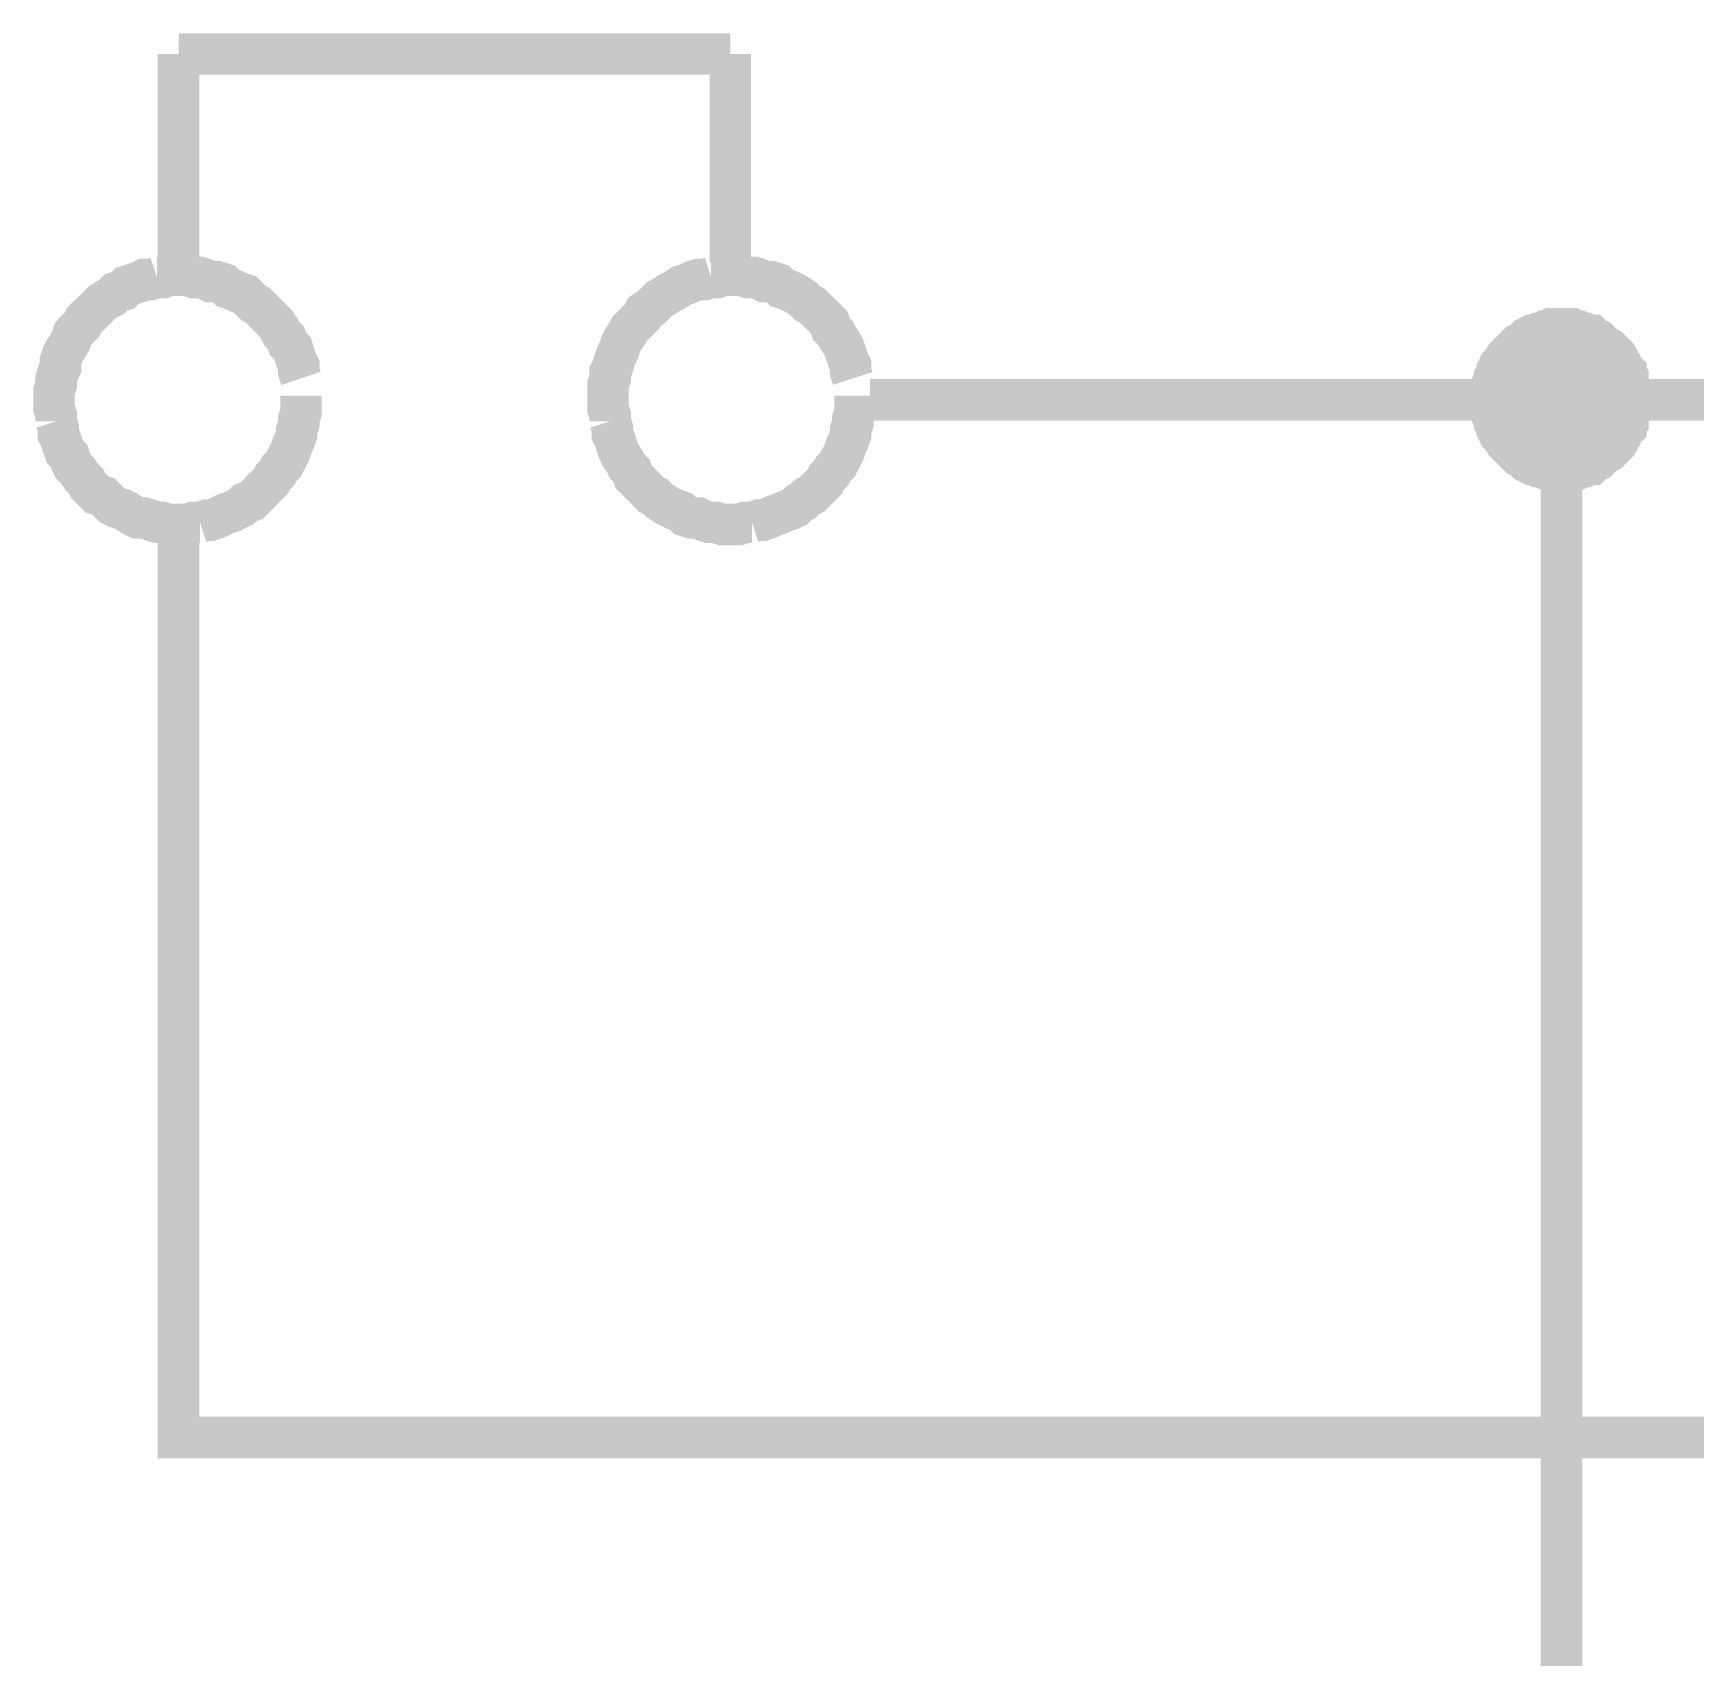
# Model space of a CAD drawing. Header units: millimetres. Extents: x 0 to 841, y 0 to 594.
# Drawn here: x 129.06 to 141.08, y 235.9 to 247.64 of the extents above; entities that cross this region are included whole.
import ezdxf

# ---------------------------------------------------------------- set-up
doc = ezdxf.new("R2010")
doc.units = ezdxf.units.MM
doc.layers.add('Sheet', color=255, linetype='Continuous')

msp = doc.modelspace()

# ---------------------------------------------------------------- linework, layer by layer
at = {"layer": 'Sheet', "const_width": 0.3}
for points in [[(130.11, 245.988), (130.11, 247.495)], [(130.11, 247.495), (134.1, 247.495)], [(134.1, 247.495), (134.1, 245.988)], [(129.954, 245.879), (129.908, 245.864), (129.861, 245.864), (129.83, 245.848), (129.784, 245.833), (129.737, 245.817), (129.706, 245.786), (129.659, 245.771), (129.628, 245.74), (129.597, 245.724), (129.551, 245.693), (129.52, 245.662), (129.489, 245.631), (129.457, 245.6), (129.426, 245.569), (129.411, 245.538), (129.38, 245.507), (129.349, 245.475), (129.333, 245.429), (129.318, 245.398), (129.287, 245.351), (129.271, 245.32), (129.256, 245.274), (129.256, 245.227), (129.24, 245.196), (129.225, 245.149), (129.225, 245.103), (129.209, 245.056), (129.209, 245.025), (129.209, 244.978), (129.209, 244.932), (129.225, 244.885), (129.225, 244.839)], [(130.995, 245.149), (130.979, 245.196), (130.979, 245.242), (130.964, 245.274), (130.948, 245.32), (130.933, 245.367), (130.902, 245.398), (130.886, 245.444), (130.855, 245.475), (130.839, 245.507), (130.808, 245.553), (130.777, 245.584), (130.746, 245.615), (130.715, 245.646), (130.684, 245.677), (130.653, 245.693), (130.622, 245.724), (130.591, 245.755), (130.544, 245.771), (130.513, 245.786), (130.467, 245.802), (130.436, 245.833), (130.389, 245.848), (130.343, 245.848), (130.312, 245.864), (130.265, 245.879), (130.218, 245.879), (130.172, 245.895), (130.141, 245.895), (130.094, 245.895), (130.048, 245.895), (130.001, 245.879), (129.954, 245.879)], [(133.961, 245.879), (133.914, 245.864), (133.867, 245.864), (133.821, 245.848), (133.79, 245.833), (133.743, 245.817), (133.697, 245.786), (133.666, 245.771), (133.619, 245.74), (133.588, 245.724), (133.557, 245.693), (133.526, 245.662), (133.479, 245.631), (133.464, 245.6), (133.433, 245.569), (133.402, 245.538), (133.371, 245.507), (133.355, 245.475), (133.324, 245.429), (133.308, 245.398), (133.293, 245.351), (133.277, 245.32), (133.262, 245.274), (133.246, 245.227), (133.231, 245.196), (133.231, 245.149), (133.215, 245.103), (133.215, 245.056), (133.215, 245.025), (133.215, 244.978), (133.215, 244.932), (133.231, 244.885), (133.231, 244.839)], [(134.985, 245.149), (134.97, 245.196), (134.97, 245.242), (134.954, 245.274), (134.939, 245.32), (134.923, 245.367), (134.908, 245.398), (134.877, 245.444), (134.861, 245.475), (134.83, 245.507), (134.815, 245.553), (134.784, 245.584), (134.753, 245.615), (134.721, 245.646), (134.69, 245.677), (134.659, 245.693), (134.628, 245.724), (134.582, 245.755), (134.551, 245.771), (134.52, 245.786), (134.473, 245.802), (134.442, 245.833), (134.395, 245.848), (134.349, 245.848), (134.318, 245.864), (134.271, 245.879), (134.225, 245.879), (134.178, 245.895), (134.147, 245.895), (134.1, 245.895), (134.054, 245.895), (134.007, 245.879), (133.961, 245.879)], [(139.597, 244.994), (139.597, 245.025), (139.597, 245.041), (139.597, 245.072), (139.613, 245.103), (139.613, 245.118), (139.628, 245.149), (139.628, 245.165), (139.644, 245.196), (139.644, 245.211), (139.659, 245.242), (139.675, 245.258), (139.69, 245.274), (139.706, 245.305), (139.722, 245.32), (139.737, 245.336), (139.753, 245.351), (139.768, 245.367), (139.784, 245.382), (139.799, 245.398), (139.83, 245.413), (139.846, 245.429), (139.861, 245.444), (139.892, 245.46), (139.908, 245.46), (139.939, 245.475), (139.954, 245.475), (139.986, 245.491), (140.001, 245.491), (140.032, 245.507), (140.063, 245.507), (140.079, 245.507), (140.11, 245.507)], [(139.597, 244.994), (139.597, 245.025), (139.597, 245.041), (139.597, 245.072), (139.613, 245.103), (139.613, 245.118), (139.628, 245.149), (139.628, 245.165), (139.644, 245.196), (139.644, 245.211), (139.659, 245.242), (139.675, 245.258), (139.69, 245.274), (139.706, 245.305), (139.722, 245.32), (139.737, 245.336), (139.753, 245.351), (139.768, 245.367), (139.784, 245.382), (139.799, 245.398), (139.83, 245.413), (139.846, 245.429), (139.861, 245.444), (139.892, 245.46), (139.908, 245.46), (139.939, 245.475), (139.954, 245.475), (139.986, 245.491), (140.001, 245.491), (140.032, 245.507), (140.063, 245.507), (140.079, 245.507), (140.11, 245.507)], [(139.597, 244.994), (139.597, 245.025), (139.597, 245.041), (139.597, 245.072), (139.613, 245.103), (139.613, 245.118), (139.628, 245.149), (139.628, 245.165), (139.644, 245.196), (139.644, 245.211), (139.659, 245.242), (139.675, 245.258), (139.69, 245.274), (139.706, 245.305), (139.722, 245.32), (139.737, 245.336), (139.753, 245.351), (139.768, 245.367), (139.784, 245.382), (139.799, 245.398), (139.83, 245.413), (139.846, 245.429), (139.861, 245.444), (139.892, 245.46), (139.908, 245.46), (139.939, 245.475), (139.954, 245.475), (139.986, 245.491), (140.001, 245.491), (140.032, 245.507), (140.063, 245.507), (140.079, 245.507), (140.11, 245.507)], [(139.597, 244.994), (139.597, 245.025), (139.597, 245.041), (139.597, 245.072), (139.613, 245.103), (139.613, 245.118), (139.628, 245.149), (139.628, 245.165), (139.644, 245.196), (139.644, 245.211), (139.659, 245.242), (139.675, 245.258), (139.69, 245.274), (139.706, 245.305), (139.722, 245.32), (139.737, 245.336), (139.753, 245.351), (139.768, 245.367), (139.784, 245.382), (139.799, 245.398), (139.83, 245.413), (139.846, 245.429), (139.861, 245.444), (139.892, 245.46), (139.908, 245.46), (139.939, 245.475), (139.954, 245.475), (139.986, 245.491), (140.001, 245.491), (140.032, 245.507), (140.063, 245.507), (140.079, 245.507), (140.11, 245.507)], [(139.597, 244.994), (139.597, 245.025), (139.597, 245.041), (139.597, 245.072), (139.613, 245.103), (139.613, 245.118), (139.628, 245.149), (139.628, 245.165), (139.644, 245.196), (139.644, 245.211), (139.659, 245.242), (139.675, 245.258), (139.69, 245.274), (139.706, 245.305), (139.722, 245.32), (139.737, 245.336), (139.753, 245.351), (139.768, 245.367), (139.784, 245.382), (139.799, 245.398), (139.83, 245.413), (139.846, 245.429), (139.861, 245.444), (139.892, 245.46), (139.908, 245.46), (139.939, 245.475), (139.954, 245.475), (139.986, 245.491), (140.001, 245.491), (140.032, 245.507), (140.063, 245.507), (140.079, 245.507), (140.11, 245.507)], [(139.597, 244.994), (139.597, 245.025), (139.597, 245.041), (139.597, 245.072), (139.613, 245.103), (139.613, 245.118), (139.628, 245.149), (139.628, 245.165), (139.644, 245.196), (139.644, 245.211), (139.659, 245.242), (139.675, 245.258), (139.69, 245.274), (139.706, 245.305), (139.722, 245.32), (139.737, 245.336), (139.753, 245.351), (139.768, 245.367), (139.784, 245.382), (139.799, 245.398), (139.83, 245.413), (139.846, 245.429), (139.861, 245.444), (139.892, 245.46), (139.908, 245.46), (139.939, 245.475), (139.954, 245.475), (139.986, 245.491), (140.001, 245.491), (140.032, 245.507), (140.063, 245.507), (140.079, 245.507), (140.11, 245.507)], [(139.597, 244.994), (139.597, 245.025), (139.597, 245.041), (139.597, 245.072), (139.613, 245.103), (139.613, 245.118), (139.628, 245.149), (139.628, 245.165), (139.644, 245.196), (139.644, 245.211), (139.659, 245.242), (139.675, 245.258), (139.69, 245.274), (139.706, 245.305), (139.722, 245.32), (139.737, 245.336), (139.753, 245.351), (139.768, 245.367), (139.784, 245.382), (139.799, 245.398), (139.83, 245.413), (139.846, 245.429), (139.861, 245.444), (139.892, 245.46), (139.908, 245.46), (139.939, 245.475), (139.954, 245.475), (139.986, 245.491), (140.001, 245.491), (140.032, 245.507), (140.063, 245.507), (140.079, 245.507), (140.11, 245.507)], [(139.597, 244.994), (139.597, 245.025), (139.597, 245.041), (139.597, 245.072), (139.613, 245.103), (139.613, 245.118), (139.628, 245.149), (139.628, 245.165), (139.644, 245.196), (139.644, 245.211), (139.659, 245.242), (139.675, 245.258), (139.69, 245.274), (139.706, 245.305), (139.722, 245.32), (139.737, 245.336), (139.753, 245.351), (139.768, 245.367), (139.784, 245.382), (139.799, 245.398), (139.83, 245.413), (139.846, 245.429), (139.861, 245.444), (139.892, 245.46), (139.908, 245.46), (139.939, 245.475), (139.954, 245.475), (139.986, 245.491), (140.001, 245.491), (140.032, 245.507), (140.063, 245.507), (140.079, 245.507), (140.11, 245.507)], [(140.11, 245.507), (140.11, 245.507)], [(140.11, 245.507), (140.141, 245.507), (140.156, 245.507), (140.187, 245.507), (140.218, 245.491), (140.234, 245.491), (140.265, 245.475), (140.281, 245.475), (140.312, 245.46), (140.327, 245.46), (140.343, 245.444), (140.374, 245.429), (140.389, 245.413), (140.405, 245.398), (140.42, 245.382), (140.451, 245.367), (140.467, 245.351), (140.482, 245.336), (140.498, 245.32), (140.513, 245.305), (140.529, 245.274), (140.529, 245.258), (140.545, 245.242), (140.56, 245.211), (140.576, 245.196), (140.576, 245.165), (140.591, 245.149), (140.591, 245.118), (140.591, 245.103), (140.607, 245.072), (140.607, 245.041), (140.607, 245.025), (140.607, 244.994)], [(140.11, 245.507), (140.11, 245.507)], [(140.11, 245.507), (140.141, 245.507), (140.156, 245.507), (140.187, 245.507), (140.218, 245.491), (140.234, 245.491), (140.265, 245.475), (140.281, 245.475), (140.312, 245.46), (140.327, 245.46), (140.343, 245.444), (140.374, 245.429), (140.389, 245.413), (140.405, 245.398), (140.42, 245.382), (140.451, 245.367), (140.467, 245.351), (140.482, 245.336), (140.498, 245.32), (140.513, 245.305), (140.529, 245.274), (140.529, 245.258), (140.545, 245.242), (140.56, 245.211), (140.576, 245.196), (140.576, 245.165), (140.591, 245.149), (140.591, 245.118), (140.591, 245.103), (140.607, 245.072), (140.607, 245.041), (140.607, 245.025), (140.607, 244.994)], [(140.11, 245.507), (140.11, 245.507)], [(140.11, 245.507), (140.141, 245.507), (140.156, 245.507), (140.187, 245.507), (140.218, 245.491), (140.234, 245.491), (140.265, 245.475), (140.281, 245.475), (140.312, 245.46), (140.327, 245.46), (140.343, 245.444), (140.374, 245.429), (140.389, 245.413), (140.405, 245.398), (140.42, 245.382), (140.451, 245.367), (140.467, 245.351), (140.482, 245.336), (140.498, 245.32), (140.513, 245.305), (140.529, 245.274), (140.529, 245.258), (140.545, 245.242), (140.56, 245.211), (140.576, 245.196), (140.576, 245.165), (140.591, 245.149), (140.591, 245.118), (140.591, 245.103), (140.607, 245.072), (140.607, 245.041), (140.607, 245.025), (140.607, 244.994)], [(140.11, 245.507), (140.11, 245.507)], [(140.11, 245.507), (140.141, 245.507), (140.156, 245.507), (140.187, 245.507), (140.218, 245.491), (140.234, 245.491), (140.265, 245.475), (140.281, 245.475), (140.312, 245.46), (140.327, 245.46), (140.343, 245.444), (140.374, 245.429), (140.389, 245.413), (140.405, 245.398), (140.42, 245.382), (140.451, 245.367), (140.467, 245.351), (140.482, 245.336), (140.498, 245.32), (140.513, 245.305), (140.529, 245.274), (140.529, 245.258), (140.545, 245.242), (140.56, 245.211), (140.576, 245.196), (140.576, 245.165), (140.591, 245.149), (140.591, 245.118), (140.591, 245.103), (140.607, 245.072), (140.607, 245.041), (140.607, 245.025), (140.607, 244.994)], [(140.11, 245.507), (140.11, 245.507)], [(140.11, 245.507), (140.141, 245.507), (140.156, 245.507), (140.187, 245.507), (140.218, 245.491), (140.234, 245.491), (140.265, 245.475), (140.281, 245.475), (140.312, 245.46), (140.327, 245.46), (140.343, 245.444), (140.374, 245.429), (140.389, 245.413), (140.405, 245.398), (140.42, 245.382), (140.451, 245.367), (140.467, 245.351), (140.482, 245.336), (140.498, 245.32), (140.513, 245.305), (140.529, 245.274), (140.529, 245.258), (140.545, 245.242), (140.56, 245.211), (140.576, 245.196), (140.576, 245.165), (140.591, 245.149), (140.591, 245.118), (140.591, 245.103), (140.607, 245.072), (140.607, 245.041), (140.607, 245.025), (140.607, 244.994)], [(140.11, 245.507), (140.11, 245.507)], [(140.11, 245.507), (140.141, 245.507), (140.156, 245.507), (140.187, 245.507), (140.218, 245.491), (140.234, 245.491), (140.265, 245.475), (140.281, 245.475), (140.312, 245.46), (140.327, 245.46), (140.343, 245.444), (140.374, 245.429), (140.389, 245.413), (140.405, 245.398), (140.42, 245.382), (140.451, 245.367), (140.467, 245.351), (140.482, 245.336), (140.498, 245.32), (140.513, 245.305), (140.529, 245.274), (140.529, 245.258), (140.545, 245.242), (140.56, 245.211), (140.576, 245.196), (140.576, 245.165), (140.591, 245.149), (140.591, 245.118), (140.591, 245.103), (140.607, 245.072), (140.607, 245.041), (140.607, 245.025), (140.607, 244.994)], [(140.11, 245.507), (140.11, 245.507)], [(140.11, 245.507), (140.141, 245.507), (140.156, 245.507), (140.187, 245.507), (140.218, 245.491), (140.234, 245.491), (140.265, 245.475), (140.281, 245.475), (140.312, 245.46), (140.327, 245.46), (140.343, 245.444), (140.374, 245.429), (140.389, 245.413), (140.405, 245.398), (140.42, 245.382), (140.451, 245.367), (140.467, 245.351), (140.482, 245.336), (140.498, 245.32), (140.513, 245.305), (140.529, 245.274), (140.529, 245.258), (140.545, 245.242), (140.56, 245.211), (140.576, 245.196), (140.576, 245.165), (140.591, 245.149), (140.591, 245.118), (140.591, 245.103), (140.607, 245.072), (140.607, 245.041), (140.607, 245.025), (140.607, 244.994)], [(140.11, 245.507), (140.11, 245.507)], [(140.11, 245.507), (140.141, 245.507), (140.156, 245.507), (140.187, 245.507), (140.218, 245.491), (140.234, 245.491), (140.265, 245.475), (140.281, 245.475), (140.312, 245.46), (140.327, 245.46), (140.343, 245.444), (140.374, 245.429), (140.389, 245.413), (140.405, 245.398), (140.42, 245.382), (140.451, 245.367), (140.467, 245.351), (140.482, 245.336), (140.498, 245.32), (140.513, 245.305), (140.529, 245.274), (140.529, 245.258), (140.545, 245.242), (140.56, 245.211), (140.576, 245.196), (140.576, 245.165), (140.591, 245.149), (140.591, 245.118), (140.591, 245.103), (140.607, 245.072), (140.607, 245.041), (140.607, 245.025), (140.607, 244.994)], [(130.265, 244.109), (130.312, 244.124), (130.343, 244.124), (130.389, 244.14), (130.42, 244.155), (130.451, 244.171), (130.498, 244.186), (130.529, 244.202), (130.56, 244.217), (130.591, 244.248), (130.638, 244.264), (130.669, 244.295), (130.684, 244.31), (130.715, 244.342), (130.746, 244.373), (130.777, 244.404), (130.793, 244.435), (130.824, 244.466), (130.839, 244.497), (130.871, 244.528), (130.886, 244.559), (130.902, 244.59), (130.917, 244.621), (130.933, 244.668), (130.948, 244.699), (130.964, 244.745), (130.964, 244.776), (130.979, 244.823), (130.979, 244.854), (130.995, 244.901), (130.995, 244.947), (130.995, 244.978), (130.995, 245.025)], [(134.256, 244.109), (134.302, 244.124), (134.333, 244.124), (134.38, 244.14), (134.411, 244.155), (134.458, 244.171), (134.489, 244.186), (134.535, 244.202), (134.566, 244.217), (134.597, 244.248), (134.628, 244.264), (134.659, 244.295), (134.69, 244.31), (134.721, 244.342), (134.753, 244.373), (134.784, 244.404), (134.799, 244.435), (134.83, 244.466), (134.846, 244.497), (134.877, 244.528), (134.892, 244.559), (134.908, 244.59), (134.923, 244.621), (134.939, 244.668), (134.954, 244.699), (134.97, 244.745), (134.97, 244.776), (134.985, 244.823), (134.985, 244.854), (135.001, 244.901), (135.001, 244.947), (135.001, 244.978), (135.001, 245.025)], [(135.11, 244.994), (137.61, 244.994)], [(137.61, 244.994), (140.11, 244.994), (142.61, 244.994)], [(137.61, 199.993), (140.11, 199.993), (140.11, 214.999), (140.11, 229.989), (140.11, 244.994)], [(140.11, 244.481), (140.079, 244.481), (140.063, 244.481), (140.032, 244.481), (140.001, 244.497), (139.986, 244.497), (139.954, 244.512), (139.939, 244.512), (139.908, 244.528), (139.892, 244.528), (139.861, 244.543), (139.846, 244.559), (139.83, 244.575), (139.799, 244.59), (139.784, 244.606), (139.768, 244.621), (139.753, 244.637), (139.737, 244.652), (139.722, 244.668), (139.706, 244.683), (139.69, 244.714), (139.675, 244.73), (139.659, 244.745), (139.644, 244.776), (139.644, 244.792), (139.628, 244.823), (139.628, 244.839), (139.613, 244.87), (139.613, 244.885), (139.597, 244.916), (139.597, 244.947), (139.597, 244.963), (139.597, 244.994)], [(139.597, 244.994), (139.597, 244.994)], [(140.11, 244.481), (140.079, 244.481), (140.063, 244.481), (140.032, 244.481), (140.001, 244.497), (139.986, 244.497), (139.954, 244.512), (139.939, 244.512), (139.908, 244.528), (139.892, 244.528), (139.861, 244.543), (139.846, 244.559), (139.83, 244.575), (139.799, 244.59), (139.784, 244.606), (139.768, 244.621), (139.753, 244.637), (139.737, 244.652), (139.722, 244.668), (139.706, 244.683), (139.69, 244.714), (139.675, 244.73), (139.659, 244.745), (139.644, 244.776), (139.644, 244.792), (139.628, 244.823), (139.628, 244.839), (139.613, 244.87), (139.613, 244.885), (139.597, 244.916), (139.597, 244.947), (139.597, 244.963), (139.597, 244.994)], [(139.597, 244.994), (139.597, 244.994)], [(140.11, 244.481), (140.079, 244.481), (140.063, 244.481), (140.032, 244.481), (140.001, 244.497), (139.986, 244.497), (139.954, 244.512), (139.939, 244.512), (139.908, 244.528), (139.892, 244.528), (139.861, 244.543), (139.846, 244.559), (139.83, 244.575), (139.799, 244.59), (139.784, 244.606), (139.768, 244.621), (139.753, 244.637), (139.737, 244.652), (139.722, 244.668), (139.706, 244.683), (139.69, 244.714), (139.675, 244.73), (139.659, 244.745), (139.644, 244.776), (139.644, 244.792), (139.628, 244.823), (139.628, 244.839), (139.613, 244.87), (139.613, 244.885), (139.597, 244.916), (139.597, 244.947), (139.597, 244.963), (139.597, 244.994)], [(139.597, 244.994), (139.597, 244.994)], [(140.11, 244.481), (140.079, 244.481), (140.063, 244.481), (140.032, 244.481), (140.001, 244.497), (139.986, 244.497), (139.954, 244.512), (139.939, 244.512), (139.908, 244.528), (139.892, 244.528), (139.861, 244.543), (139.846, 244.559), (139.83, 244.575), (139.799, 244.59), (139.784, 244.606), (139.768, 244.621), (139.753, 244.637), (139.737, 244.652), (139.722, 244.668), (139.706, 244.683), (139.69, 244.714), (139.675, 244.73), (139.659, 244.745), (139.644, 244.776), (139.644, 244.792), (139.628, 244.823), (139.628, 244.839), (139.613, 244.87), (139.613, 244.885), (139.597, 244.916), (139.597, 244.947), (139.597, 244.963), (139.597, 244.994)], [(139.597, 244.994), (139.597, 244.994)], [(140.11, 244.481), (140.079, 244.481), (140.063, 244.481), (140.032, 244.481), (140.001, 244.497), (139.986, 244.497), (139.954, 244.512), (139.939, 244.512), (139.908, 244.528), (139.892, 244.528), (139.861, 244.543), (139.846, 244.559), (139.83, 244.575), (139.799, 244.59), (139.784, 244.606), (139.768, 244.621), (139.753, 244.637), (139.737, 244.652), (139.722, 244.668), (139.706, 244.683), (139.69, 244.714), (139.675, 244.73), (139.659, 244.745), (139.644, 244.776), (139.644, 244.792), (139.628, 244.823), (139.628, 244.839), (139.613, 244.87), (139.613, 244.885), (139.597, 244.916), (139.597, 244.947), (139.597, 244.963), (139.597, 244.994)], [(139.597, 244.994), (139.597, 244.994)], [(140.11, 244.481), (140.079, 244.481), (140.063, 244.481), (140.032, 244.481), (140.001, 244.497), (139.986, 244.497), (139.954, 244.512), (139.939, 244.512), (139.908, 244.528), (139.892, 244.528), (139.861, 244.543), (139.846, 244.559), (139.83, 244.575), (139.799, 244.59), (139.784, 244.606), (139.768, 244.621), (139.753, 244.637), (139.737, 244.652), (139.722, 244.668), (139.706, 244.683), (139.69, 244.714), (139.675, 244.73), (139.659, 244.745), (139.644, 244.776), (139.644, 244.792), (139.628, 244.823), (139.628, 244.839), (139.613, 244.87), (139.613, 244.885), (139.597, 244.916), (139.597, 244.947), (139.597, 244.963), (139.597, 244.994)], [(139.597, 244.994), (139.597, 244.994)], [(140.11, 244.481), (140.079, 244.481), (140.063, 244.481), (140.032, 244.481), (140.001, 244.497), (139.986, 244.497), (139.954, 244.512), (139.939, 244.512), (139.908, 244.528), (139.892, 244.528), (139.861, 244.543), (139.846, 244.559), (139.83, 244.575), (139.799, 244.59), (139.784, 244.606), (139.768, 244.621), (139.753, 244.637), (139.737, 244.652), (139.722, 244.668), (139.706, 244.683), (139.69, 244.714), (139.675, 244.73), (139.659, 244.745), (139.644, 244.776), (139.644, 244.792), (139.628, 244.823), (139.628, 244.839), (139.613, 244.87), (139.613, 244.885), (139.597, 244.916), (139.597, 244.947), (139.597, 244.963), (139.597, 244.994)], [(139.597, 244.994), (139.597, 244.994)], [(140.11, 244.481), (140.079, 244.481), (140.063, 244.481), (140.032, 244.481), (140.001, 244.497), (139.986, 244.497), (139.954, 244.512), (139.939, 244.512), (139.908, 244.528), (139.892, 244.528), (139.861, 244.543), (139.846, 244.559), (139.83, 244.575), (139.799, 244.59), (139.784, 244.606), (139.768, 244.621), (139.753, 244.637), (139.737, 244.652), (139.722, 244.668), (139.706, 244.683), (139.69, 244.714), (139.675, 244.73), (139.659, 244.745), (139.644, 244.776), (139.644, 244.792), (139.628, 244.823), (139.628, 244.839), (139.613, 244.87), (139.613, 244.885), (139.597, 244.916), (139.597, 244.947), (139.597, 244.963), (139.597, 244.994)], [(139.597, 244.994), (139.597, 244.994)], [(140.607, 244.994), (140.607, 244.963), (140.607, 244.947), (140.607, 244.916), (140.591, 244.885), (140.591, 244.87), (140.591, 244.839), (140.576, 244.823), (140.576, 244.792), (140.56, 244.776), (140.545, 244.745), (140.529, 244.73), (140.529, 244.714), (140.513, 244.683), (140.498, 244.668), (140.482, 244.652), (140.467, 244.637), (140.451, 244.621), (140.42, 244.606), (140.405, 244.59), (140.389, 244.575), (140.374, 244.559), (140.343, 244.543), (140.327, 244.528), (140.312, 244.528), (140.281, 244.512), (140.265, 244.512), (140.234, 244.497), (140.218, 244.497), (140.187, 244.481), (140.156, 244.481), (140.141, 244.481), (140.11, 244.481)], [(140.607, 244.994), (140.607, 244.963), (140.607, 244.947), (140.607, 244.916), (140.591, 244.885), (140.591, 244.87), (140.591, 244.839), (140.576, 244.823), (140.576, 244.792), (140.56, 244.776), (140.545, 244.745), (140.529, 244.73), (140.529, 244.714), (140.513, 244.683), (140.498, 244.668), (140.482, 244.652), (140.467, 244.637), (140.451, 244.621), (140.42, 244.606), (140.405, 244.59), (140.389, 244.575), (140.374, 244.559), (140.343, 244.543), (140.327, 244.528), (140.312, 244.528), (140.281, 244.512), (140.265, 244.512), (140.234, 244.497), (140.218, 244.497), (140.187, 244.481), (140.156, 244.481), (140.141, 244.481), (140.11, 244.481)], [(140.607, 244.994), (140.607, 244.963), (140.607, 244.947), (140.607, 244.916), (140.591, 244.885), (140.591, 244.87), (140.591, 244.839), (140.576, 244.823), (140.576, 244.792), (140.56, 244.776), (140.545, 244.745), (140.529, 244.73), (140.529, 244.714), (140.513, 244.683), (140.498, 244.668), (140.482, 244.652), (140.467, 244.637), (140.451, 244.621), (140.42, 244.606), (140.405, 244.59), (140.389, 244.575), (140.374, 244.559), (140.343, 244.543), (140.327, 244.528), (140.312, 244.528), (140.281, 244.512), (140.265, 244.512), (140.234, 244.497), (140.218, 244.497), (140.187, 244.481), (140.156, 244.481), (140.141, 244.481), (140.11, 244.481)], [(140.607, 244.994), (140.607, 244.963), (140.607, 244.947), (140.607, 244.916), (140.591, 244.885), (140.591, 244.87), (140.591, 244.839), (140.576, 244.823), (140.576, 244.792), (140.56, 244.776), (140.545, 244.745), (140.529, 244.73), (140.529, 244.714), (140.513, 244.683), (140.498, 244.668), (140.482, 244.652), (140.467, 244.637), (140.451, 244.621), (140.42, 244.606), (140.405, 244.59), (140.389, 244.575), (140.374, 244.559), (140.343, 244.543), (140.327, 244.528), (140.312, 244.528), (140.281, 244.512), (140.265, 244.512), (140.234, 244.497), (140.218, 244.497), (140.187, 244.481), (140.156, 244.481), (140.141, 244.481), (140.11, 244.481)], [(140.607, 244.994), (140.607, 244.963), (140.607, 244.947), (140.607, 244.916), (140.591, 244.885), (140.591, 244.87), (140.591, 244.839), (140.576, 244.823), (140.576, 244.792), (140.56, 244.776), (140.545, 244.745), (140.529, 244.73), (140.529, 244.714), (140.513, 244.683), (140.498, 244.668), (140.482, 244.652), (140.467, 244.637), (140.451, 244.621), (140.42, 244.606), (140.405, 244.59), (140.389, 244.575), (140.374, 244.559), (140.343, 244.543), (140.327, 244.528), (140.312, 244.528), (140.281, 244.512), (140.265, 244.512), (140.234, 244.497), (140.218, 244.497), (140.187, 244.481), (140.156, 244.481), (140.141, 244.481), (140.11, 244.481)], [(140.607, 244.994), (140.607, 244.963), (140.607, 244.947), (140.607, 244.916), (140.591, 244.885), (140.591, 244.87), (140.591, 244.839), (140.576, 244.823), (140.576, 244.792), (140.56, 244.776), (140.545, 244.745), (140.529, 244.73), (140.529, 244.714), (140.513, 244.683), (140.498, 244.668), (140.482, 244.652), (140.467, 244.637), (140.451, 244.621), (140.42, 244.606), (140.405, 244.59), (140.389, 244.575), (140.374, 244.559), (140.343, 244.543), (140.327, 244.528), (140.312, 244.528), (140.281, 244.512), (140.265, 244.512), (140.234, 244.497), (140.218, 244.497), (140.187, 244.481), (140.156, 244.481), (140.141, 244.481), (140.11, 244.481)], [(140.607, 244.994), (140.607, 244.963), (140.607, 244.947), (140.607, 244.916), (140.591, 244.885), (140.591, 244.87), (140.591, 244.839), (140.576, 244.823), (140.576, 244.792), (140.56, 244.776), (140.545, 244.745), (140.529, 244.73), (140.529, 244.714), (140.513, 244.683), (140.498, 244.668), (140.482, 244.652), (140.467, 244.637), (140.451, 244.621), (140.42, 244.606), (140.405, 244.59), (140.389, 244.575), (140.374, 244.559), (140.343, 244.543), (140.327, 244.528), (140.312, 244.528), (140.281, 244.512), (140.265, 244.512), (140.234, 244.497), (140.218, 244.497), (140.187, 244.481), (140.156, 244.481), (140.141, 244.481), (140.11, 244.481)], [(140.607, 244.994), (140.607, 244.963), (140.607, 244.947), (140.607, 244.916), (140.591, 244.885), (140.591, 244.87), (140.591, 244.839), (140.576, 244.823), (140.576, 244.792), (140.56, 244.776), (140.545, 244.745), (140.529, 244.73), (140.529, 244.714), (140.513, 244.683), (140.498, 244.668), (140.482, 244.652), (140.467, 244.637), (140.451, 244.621), (140.42, 244.606), (140.405, 244.59), (140.389, 244.575), (140.374, 244.559), (140.343, 244.543), (140.327, 244.528), (140.312, 244.528), (140.281, 244.512), (140.265, 244.512), (140.234, 244.497), (140.218, 244.497), (140.187, 244.481), (140.156, 244.481), (140.141, 244.481), (140.11, 244.481)], [(140.607, 244.994), (140.607, 244.994), (140.607, 244.994), (140.607, 244.994), (140.607, 244.994), (140.607, 244.994), (140.607, 244.994), (140.607, 244.994), (140.607, 244.994), (140.607, 244.994), (140.607, 244.994), (140.607, 244.994), (140.607, 244.994), (140.607, 244.994), (140.607, 244.994), (140.607, 244.994), (140.607, 244.994), (140.607, 244.994), (140.607, 244.994), (140.607, 244.994), (140.607, 244.994), (140.607, 244.994), (140.607, 244.994), (140.607, 244.994), (140.607, 244.994), (140.607, 244.994), (140.607, 244.994), (140.607, 244.994), (140.607, 244.994), (140.607, 244.994), (140.607, 244.994), (140.607, 244.994), (140.607, 244.994)], [(140.607, 244.994), (140.607, 244.994)], [(140.607, 244.994), (140.607, 244.994), (140.607, 244.994), (140.607, 244.994), (140.607, 244.994), (140.607, 244.994), (140.607, 244.994), (140.607, 244.994), (140.607, 244.994), (140.607, 244.994), (140.607, 244.994), (140.607, 244.994), (140.607, 244.994), (140.607, 244.994), (140.607, 244.994), (140.607, 244.994), (140.607, 244.994), (140.607, 244.994), (140.607, 244.994), (140.607, 244.994), (140.607, 244.994), (140.607, 244.994), (140.607, 244.994), (140.607, 244.994), (140.607, 244.994), (140.607, 244.994), (140.607, 244.994), (140.607, 244.994), (140.607, 244.994), (140.607, 244.994), (140.607, 244.994), (140.607, 244.994), (140.607, 244.994)], [(140.607, 244.994), (140.607, 244.994)], [(140.607, 244.994), (140.607, 244.994), (140.607, 244.994), (140.607, 244.994), (140.607, 244.994), (140.607, 244.994), (140.607, 244.994), (140.607, 244.994), (140.607, 244.994), (140.607, 244.994), (140.607, 244.994), (140.607, 244.994), (140.607, 244.994), (140.607, 244.994), (140.607, 244.994), (140.607, 244.994), (140.607, 244.994), (140.607, 244.994), (140.607, 244.994), (140.607, 244.994), (140.607, 244.994), (140.607, 244.994), (140.607, 244.994), (140.607, 244.994), (140.607, 244.994), (140.607, 244.994), (140.607, 244.994), (140.607, 244.994), (140.607, 244.994), (140.607, 244.994), (140.607, 244.994), (140.607, 244.994), (140.607, 244.994)], [(140.607, 244.994), (140.607, 244.994)], [(140.607, 244.994), (140.607, 244.994), (140.607, 244.994), (140.607, 244.994), (140.607, 244.994), (140.607, 244.994), (140.607, 244.994), (140.607, 244.994), (140.607, 244.994), (140.607, 244.994), (140.607, 244.994), (140.607, 244.994), (140.607, 244.994), (140.607, 244.994), (140.607, 244.994), (140.607, 244.994), (140.607, 244.994), (140.607, 244.994), (140.607, 244.994), (140.607, 244.994), (140.607, 244.994), (140.607, 244.994), (140.607, 244.994), (140.607, 244.994), (140.607, 244.994), (140.607, 244.994), (140.607, 244.994), (140.607, 244.994), (140.607, 244.994), (140.607, 244.994), (140.607, 244.994), (140.607, 244.994), (140.607, 244.994)], [(140.607, 244.994), (140.607, 244.994)], [(140.607, 244.994), (140.607, 244.994), (140.607, 244.994), (140.607, 244.994), (140.607, 244.994), (140.607, 244.994), (140.607, 244.994), (140.607, 244.994), (140.607, 244.994), (140.607, 244.994), (140.607, 244.994), (140.607, 244.994), (140.607, 244.994), (140.607, 244.994), (140.607, 244.994), (140.607, 244.994), (140.607, 244.994), (140.607, 244.994), (140.607, 244.994), (140.607, 244.994), (140.607, 244.994), (140.607, 244.994), (140.607, 244.994), (140.607, 244.994), (140.607, 244.994), (140.607, 244.994), (140.607, 244.994), (140.607, 244.994), (140.607, 244.994), (140.607, 244.994), (140.607, 244.994), (140.607, 244.994), (140.607, 244.994)], [(140.607, 244.994), (140.607, 244.994)], [(140.607, 244.994), (140.607, 244.994), (140.607, 244.994), (140.607, 244.994), (140.607, 244.994), (140.607, 244.994), (140.607, 244.994), (140.607, 244.994), (140.607, 244.994), (140.607, 244.994), (140.607, 244.994), (140.607, 244.994), (140.607, 244.994), (140.607, 244.994), (140.607, 244.994), (140.607, 244.994), (140.607, 244.994), (140.607, 244.994), (140.607, 244.994), (140.607, 244.994), (140.607, 244.994), (140.607, 244.994), (140.607, 244.994), (140.607, 244.994), (140.607, 244.994), (140.607, 244.994), (140.607, 244.994), (140.607, 244.994), (140.607, 244.994), (140.607, 244.994), (140.607, 244.994), (140.607, 244.994), (140.607, 244.994)], [(140.607, 244.994), (140.607, 244.994)], [(140.607, 244.994), (140.607, 244.994), (140.607, 244.994), (140.607, 244.994), (140.607, 244.994), (140.607, 244.994), (140.607, 244.994), (140.607, 244.994), (140.607, 244.994), (140.607, 244.994), (140.607, 244.994), (140.607, 244.994), (140.607, 244.994), (140.607, 244.994), (140.607, 244.994), (140.607, 244.994), (140.607, 244.994), (140.607, 244.994), (140.607, 244.994), (140.607, 244.994), (140.607, 244.994), (140.607, 244.994), (140.607, 244.994), (140.607, 244.994), (140.607, 244.994), (140.607, 244.994), (140.607, 244.994), (140.607, 244.994), (140.607, 244.994), (140.607, 244.994), (140.607, 244.994), (140.607, 244.994), (140.607, 244.994)], [(140.607, 244.994), (140.607, 244.994)], [(140.607, 244.994), (140.607, 244.994), (140.607, 244.994), (140.607, 244.994), (140.607, 244.994), (140.607, 244.994), (140.607, 244.994), (140.607, 244.994), (140.607, 244.994), (140.607, 244.994), (140.607, 244.994), (140.607, 244.994), (140.607, 244.994), (140.607, 244.994), (140.607, 244.994), (140.607, 244.994), (140.607, 244.994), (140.607, 244.994), (140.607, 244.994), (140.607, 244.994), (140.607, 244.994), (140.607, 244.994), (140.607, 244.994), (140.607, 244.994), (140.607, 244.994), (140.607, 244.994), (140.607, 244.994), (140.607, 244.994), (140.607, 244.994), (140.607, 244.994), (140.607, 244.994), (140.607, 244.994), (140.607, 244.994)], [(140.607, 244.994), (140.607, 244.994)], [(129.225, 244.839), (129.24, 244.792), (129.24, 244.745), (129.256, 244.714), (129.271, 244.668), (129.287, 244.621), (129.318, 244.59), (129.333, 244.543), (129.349, 244.512), (129.38, 244.481), (129.411, 244.435), (129.442, 244.404), (129.457, 244.373), (129.489, 244.342), (129.52, 244.31), (129.566, 244.295), (129.597, 244.264), (129.628, 244.233), (129.659, 244.217), (129.706, 244.202), (129.737, 244.186), (129.784, 244.155), (129.815, 244.14), (129.861, 244.14), (129.908, 244.124), (129.954, 244.109), (129.985, 244.109), (130.032, 244.093), (130.079, 244.093), (130.125, 244.093), (130.172, 244.093), (130.218, 244.109), (130.265, 244.109)], [(133.231, 244.839), (133.246, 244.792), (133.246, 244.745), (133.262, 244.714), (133.277, 244.668), (133.293, 244.621), (133.308, 244.59), (133.339, 244.543), (133.355, 244.512), (133.386, 244.481), (133.402, 244.435), (133.433, 244.404), (133.464, 244.373), (133.495, 244.342), (133.526, 244.31), (133.557, 244.295), (133.588, 244.264), (133.635, 244.233), (133.666, 244.217), (133.697, 244.202), (133.743, 244.186), (133.774, 244.155), (133.821, 244.14), (133.867, 244.14), (133.899, 244.124), (133.945, 244.109), (133.992, 244.109), (134.038, 244.093), (134.069, 244.093), (134.116, 244.093), (134.162, 244.093), (134.209, 244.109), (134.256, 244.109)], [(130.11, 244), (130.11, 241.499)], [(157.594, 237.491), (147.61, 237.491), (130.11, 237.491), (130.11, 241.499), (130.11, 241.499)]]:
    msp.add_lwpolyline(points, dxfattribs=at)
at = {"layer": 'Sheet', "const_width": 0.508}
msp.add_lwpolyline([(139.746, 245, 1), (140.254, 245, 1)], format="xyb", close=True, dxfattribs=at)

doc.saveas('drawing.dxf')
